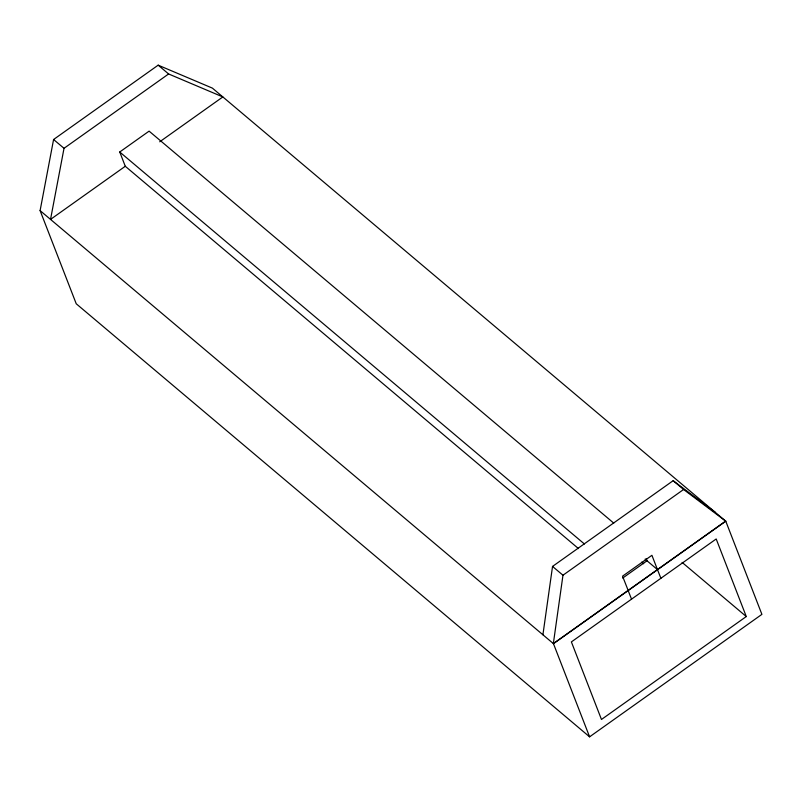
<?xml version="1.0" encoding="UTF-8"?>
<svg xmlns="http://www.w3.org/2000/svg" width="802" height="802" viewBox="0 0 802 802"><rect width="100%" height="100%" fill="white"/><g stroke="black" fill="none" stroke-linecap="round" stroke-linejoin="round"><path stroke-width="1.2" d="M542.914 634.783L552.538 566.423L673.149 480.689L715.214 512.298M683.585 489.491L562.974 575.224L553.35 643.585L725.65 521.099L683.585 489.491L673.149 480.689M40.1 210.605L53.584 139.508L158.174 65.162L212.41 88.13L725.77 521.2L761.9 614.362L589.59 736.837L76.23 303.768L40.1 210.605L553.46 643.675L589.59 736.837M159.728 141.794L222.836 96.932L168.61 73.964L64.02 148.31L50.536 219.407L125.282 166.275L578.463 548.578M125.282 166.275L119.739 151.999L149.102 131.137L613.751 523.115M622.723 578.052L647.013 560.778L646.161 558.583M553.46 643.675L725.77 521.2M746.281 616.538L601.47 719.474L571.385 641.911L716.196 538.974L746.281 616.538L682.111 562.402M158.174 65.162L168.61 73.964M645.099 559.164L657.45 569.58L660.898 578.282M641.75 562.122L643.655 563.736M119.739 151.999L584.397 543.977M657.45 569.58L651.916 555.305L622.553 576.177L628.207 590.553M53.584 139.508L64.02 148.31M552.538 566.423L562.974 575.224M628.096 590.452L631.545 599.154"/></g></svg>
